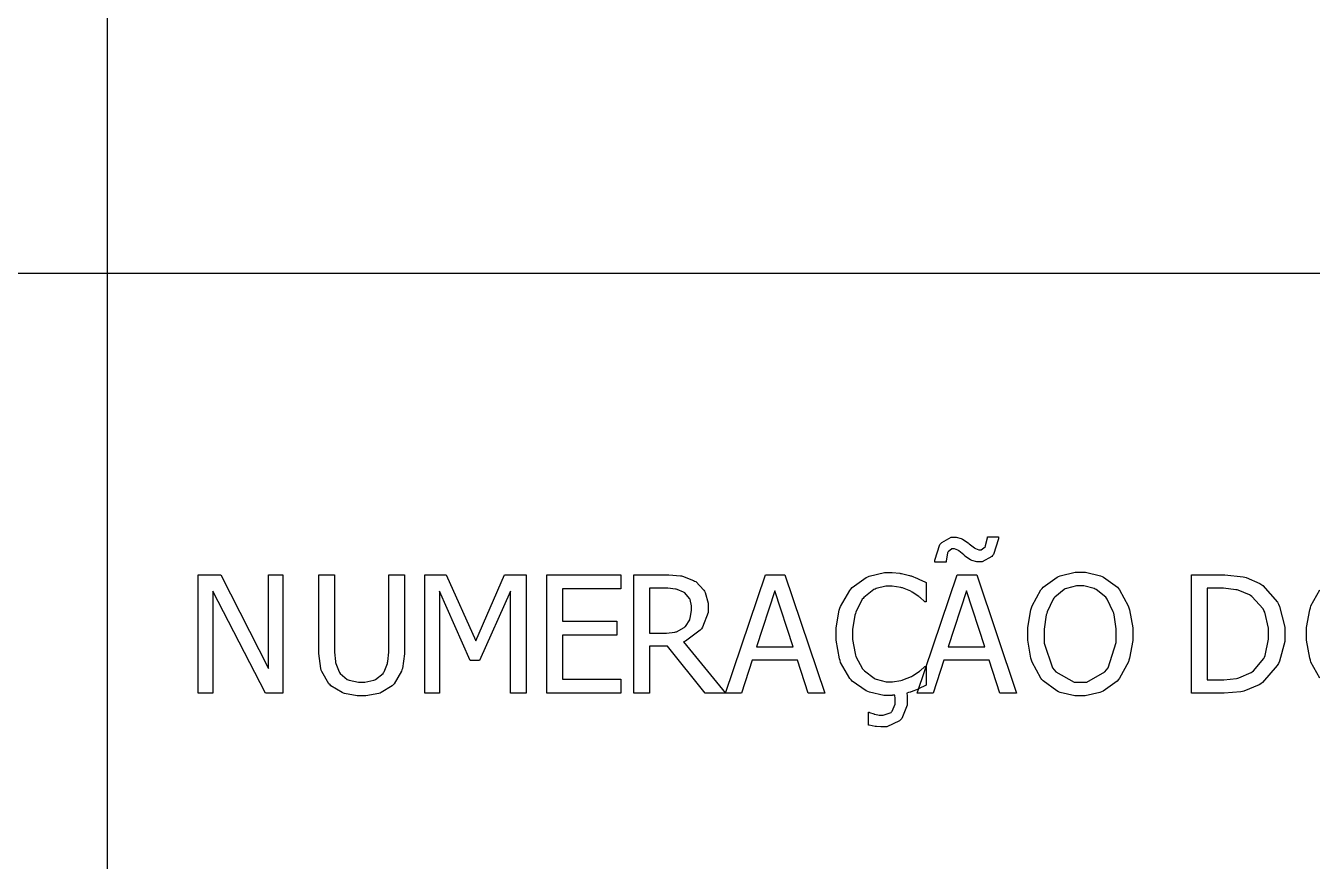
# Model space of a CAD drawing. Header units: millimetres. Extents: x 1974 to 2560, y 1429 to 1567.
# Drawn here: x 2494.989 to 2496.822, y 1523.725 to 1524.915 of the extents above; entities that cross this region are included whole.
import ezdxf

# ---------------------------------------------------------------- set-up
doc = ezdxf.new("R2010")
doc.units = ezdxf.units.MM
doc.layers.add('TEXTO', color=4, linetype='Continuous')

msp = doc.modelspace()

# ---------------------------------------------------------------- linework, layer by layer
at = {"layer": 'TEXTO', "color": 0}
for p, q in [((2495.1048, 1531.9544), (2495.1048, 1515.0586)), ((2507.7976, 1524.5625), (2478.9131, 1524.5625)), ((2496.2943, 1524.179), (2496.3077, 1524.1864)), ((2496.3077, 1524.1864), (2496.3122, 1524.1864)), ((2496.3122, 1524.1864), (2496.3148, 1524.1864)), ((2496.3148, 1524.1864), (2496.322, 1524.1845)), ((2496.322, 1524.1845), (2496.3228, 1524.1841)), ((2496.3228, 1524.1841), (2496.3236, 1524.1838)), ((2496.3236, 1524.1838), (2496.3318, 1524.1784)), ((2496.3568, 1524.1746), (2496.3592, 1524.1856)), ((2496.3592, 1524.1869), (2496.375, 1524.1869)), ((2496.3592, 1524.1856), (2496.3592, 1524.1869)), ((2496.3592, 1524.1869), (2496.3592, 1524.1869)), ((2496.3749, 1524.1841), (2496.3678, 1524.162)), ((2496.375, 1524.1869), (2496.3749, 1524.1841)), ((2496.2845, 1524.154), (2496.2917, 1524.176)), ((2496.2917, 1524.176), (2496.2931, 1524.1774)), ((2496.2931, 1524.1774), (2496.2943, 1524.179)), ((2496.3026, 1524.1641), (2496.3003, 1524.1525)), ((2496.303, 1524.1648), (2496.3026, 1524.1641)), ((2496.3033, 1524.1658), (2496.303, 1524.1648)), ((2496.3088, 1524.17), (2496.3033, 1524.1658)), ((2496.3107, 1524.17), (2496.3088, 1524.17)), ((2496.3123, 1524.17), (2496.3107, 1524.17)), ((2496.3172, 1524.1679), (2496.3123, 1524.17)), ((2496.3179, 1524.1674), (2496.3172, 1524.1679)), ((2496.3185, 1524.1671), (2496.3179, 1524.1674)), ((2496.3257, 1524.1612), (2496.3185, 1524.1671)), ((2496.3318, 1524.1784), (2496.3326, 1524.1776)), ((2496.3326, 1524.1776), (2496.3335, 1524.1769)), ((2496.3335, 1524.1769), (2496.3408, 1524.1712)), ((2496.3408, 1524.1712), (2496.3415, 1524.1709)), ((2496.3415, 1524.1709), (2496.3421, 1524.1705)), ((2496.3421, 1524.1705), (2496.347, 1524.1685)), ((2496.347, 1524.1685), (2496.3487, 1524.1685)), ((2496.3487, 1524.1685), (2496.3506, 1524.1685)), ((2496.3506, 1524.1685), (2496.3559, 1524.1729)), ((2496.3559, 1524.1729), (2496.3564, 1524.1736)), ((2496.3564, 1524.1736), (2496.3568, 1524.1746)), ((2496.3678, 1524.162), (2496.3666, 1524.1604)), ((2496.2845, 1524.151), (2496.2845, 1524.154)), ((2496.3003, 1524.151), (2496.2845, 1524.151)), ((2496.3003, 1524.1525), (2496.3003, 1524.151)), ((2496.3265, 1524.1604), (2496.3257, 1524.1612)), ((2496.3273, 1524.1597), (2496.3265, 1524.1604)), ((2496.3354, 1524.1541), (2496.3273, 1524.1597)), ((2496.3362, 1524.1537), (2496.3354, 1524.1541)), ((2496.337, 1524.1534), (2496.3362, 1524.1537)), ((2496.3444, 1524.1515), (2496.337, 1524.1534)), ((2496.3472, 1524.1515), (2496.3444, 1524.1515)), ((2496.3517, 1524.1515), (2496.3472, 1524.1515)), ((2496.3654, 1524.1589), (2496.3517, 1524.1515)), ((2496.3666, 1524.1604), (2496.3654, 1524.1589)), ((2495.2345, 1523.9641), (2495.2345, 1524.1329)), ((2495.2345, 1524.1329), (2495.2665, 1524.1329)), ((2495.2665, 1524.1329), (2495.3344, 1523.9993)), ((2495.3344, 1523.9993), (2495.3344, 1524.1329)), ((2495.3344, 1524.1329), (2495.3553, 1524.1329)), ((2495.3553, 1524.1329), (2495.3553, 1523.9641)), ((2495.3553, 1524.1329), (2495.3553, 1524.1329)), ((2495.4062, 1524.0276), (2495.4062, 1524.1329)), ((2495.4062, 1524.1329), (2495.4288, 1524.1329)), ((2495.4288, 1524.1329), (2495.4288, 1524.0276)), ((2495.506, 1524.027), (2495.506, 1524.1329)), ((2495.506, 1524.1329), (2495.5284, 1524.1329)), ((2495.5284, 1524.1329), (2495.5284, 1524.0276)), ((2495.5573, 1523.9641), (2495.5573, 1524.1329)), ((2495.5573, 1524.1329), (2495.588, 1524.1329)), ((2495.588, 1524.1329), (2495.6302, 1524.039)), ((2495.6302, 1524.039), (2495.6709, 1524.1329)), ((2495.6709, 1524.1329), (2495.7021, 1524.1329)), ((2495.7021, 1524.1329), (2495.7021, 1523.9641)), ((2495.7021, 1524.1329), (2495.7021, 1524.1329)), ((2495.7313, 1523.9641), (2495.7313, 1524.1329)), ((2495.7313, 1524.1329), (2495.8368, 1524.1329)), ((2495.8368, 1524.1329), (2495.8368, 1524.113)), ((2495.8555, 1523.9641), (2495.8555, 1524.1329)), ((2495.8555, 1524.1329), (2495.899, 1524.1329)), ((2495.899, 1524.1329), (2495.905, 1524.1329)), ((2495.905, 1524.1329), (2495.9217, 1524.1317)), ((2495.9217, 1524.1317), (2495.9234, 1524.1314)), ((2495.9234, 1524.1314), (2495.9249, 1524.1312)), ((2495.9249, 1524.1312), (2495.9404, 1524.125)), ((2495.9404, 1524.125), (2495.942, 1524.124)), ((2495.9861, 1523.9641), (2496.0431, 1524.1329)), ((2496.0431, 1524.1329), (2496.0708, 1524.1329)), ((2496.0708, 1524.1329), (2496.1278, 1523.9641)), ((2496.1665, 1524.1147), (2496.1865, 1524.1291)), ((2496.1865, 1524.1291), (2496.1888, 1524.1301)), ((2496.1888, 1524.1301), (2496.191, 1524.131)), ((2496.191, 1524.131), (2496.2125, 1524.136)), ((2496.2125, 1524.136), (2496.2197, 1524.136)), ((2496.2197, 1524.136), (2496.2237, 1524.136)), ((2496.2237, 1524.136), (2496.2343, 1524.1351)), ((2496.2343, 1524.1351), (2496.2356, 1524.1348)), ((2496.2356, 1524.1348), (2496.2368, 1524.1346)), ((2496.2368, 1524.1346), (2496.2484, 1524.132)), ((2496.2484, 1524.132), (2496.2496, 1524.1315)), ((2496.2496, 1524.1315), (2496.2504, 1524.1314)), ((2496.2504, 1524.1314), (2496.2597, 1524.1278)), ((2496.2594, 1523.9641), (2496.3164, 1524.1329)), ((2496.2597, 1524.1278), (2496.2607, 1524.1273)), ((2496.2607, 1524.1273), (2496.2615, 1524.1269)), ((2496.2615, 1524.1269), (2496.271, 1524.1224)), ((2496.3164, 1524.1329), (2496.344, 1524.1329)), ((2496.344, 1524.1329), (2496.4009, 1523.9641)), ((2496.4388, 1524.1155), (2496.4585, 1524.1296)), ((2496.4585, 1524.1296), (2496.4608, 1524.1306)), ((2496.4608, 1524.1306), (2496.463, 1524.1317)), ((2496.463, 1524.1317), (2496.4844, 1524.1365)), ((2496.4844, 1524.1365), (2496.4916, 1524.1365)), ((2496.4916, 1524.1365), (2496.4993, 1524.1365)), ((2496.4993, 1524.1365), (2496.5204, 1524.1315)), ((2496.5204, 1524.1315), (2496.5227, 1524.1305)), ((2496.5227, 1524.1305), (2496.5249, 1524.1296)), ((2496.5249, 1524.1296), (2496.5445, 1524.1153)), ((2496.6502, 1523.9641), (2496.6502, 1524.1329)), ((2496.6502, 1524.1329), (2496.6886, 1524.1329)), ((2496.6886, 1524.1329), (2496.6979, 1524.1329)), ((2496.6979, 1524.1329), (2496.7237, 1524.1301)), ((2496.7237, 1524.1301), (2496.726, 1524.1294)), ((2496.726, 1524.1294), (2496.7283, 1524.1289)), ((2496.7283, 1524.1289), (2496.7475, 1524.1206)), ((2495.3302, 1523.9641), (2495.2555, 1524.1097)), ((2495.2555, 1524.1097), (2495.2555, 1523.9641)), ((2495.622, 1524.0106), (2495.5784, 1524.1096)), ((2495.5784, 1524.1096), (2495.5784, 1523.9641)), ((2495.6797, 1524.1096), (2495.6356, 1524.0106)), ((2495.6797, 1523.9641), (2495.6797, 1524.1096)), ((2495.8368, 1524.113), (2495.7537, 1524.113)), ((2495.7537, 1524.113), (2495.7537, 1524.0667)), ((2495.9002, 1524.1137), (2495.8778, 1524.1137)), ((2495.8778, 1524.1137), (2495.8778, 1524.0499)), ((2495.9037, 1524.1137), (2495.9002, 1524.1137)), ((2495.9148, 1524.1127), (2495.9037, 1524.1137)), ((2495.9159, 1524.1124), (2495.9148, 1524.1127)), ((2495.9169, 1524.1122), (2495.9159, 1524.1124)), ((2495.9261, 1524.1084), (2495.9169, 1524.1122)), ((2495.927, 1524.1079), (2495.9261, 1524.1084)), ((2495.9279, 1524.1073), (2495.927, 1524.1079)), ((2495.9346, 1524.0994), (2495.9279, 1524.1073)), ((2495.942, 1524.124), (2495.9435, 1524.1232)), ((2495.9435, 1524.1232), (2495.9551, 1524.1109)), ((2495.9551, 1524.1109), (2495.9559, 1524.1094)), ((2495.9559, 1524.1094), (2495.9568, 1524.1079)), ((2495.9568, 1524.1079), (2495.9612, 1524.0924)), ((2496.0564, 1524.1101), (2496.0303, 1524.0304)), ((2496.0824, 1524.0304), (2496.0564, 1524.1101)), ((2496.15, 1524.088), (2496.1631, 1524.1108)), ((2496.1631, 1524.1108), (2496.1648, 1524.1127)), ((2496.1648, 1524.1127), (2496.1665, 1524.1147)), ((2496.1974, 1524.1118), (2496.1834, 1524.1008)), ((2496.1991, 1524.1125), (2496.1974, 1524.1118)), ((2496.2006, 1524.1132), (2496.1991, 1524.1125)), ((2496.2144, 1524.1168), (2496.2006, 1524.1132)), ((2496.2196, 1524.1168), (2496.2144, 1524.1168)), ((2496.2236, 1524.1168), (2496.2196, 1524.1168)), ((2496.2358, 1524.115), (2496.2236, 1524.1168)), ((2496.2371, 1524.1146), (2496.2358, 1524.115)), ((2496.2384, 1524.1142), (2496.2371, 1524.1146)), ((2496.2501, 1524.1094), (2496.2384, 1524.1142)), ((2496.2512, 1524.1088), (2496.2501, 1524.1094)), ((2496.2522, 1524.1082), (2496.2512, 1524.1088)), ((2496.2617, 1524.1019), (2496.2522, 1524.1082)), ((2496.271, 1524.1224), (2496.2719, 1524.1218)), ((2496.2719, 1524.1218), (2496.2719, 1524.0946)), ((2496.3295, 1524.1101), (2496.3036, 1524.0304)), ((2496.3556, 1524.0304), (2496.3295, 1524.1101)), ((2496.4231, 1524.0886), (2496.4356, 1524.1117)), ((2496.4356, 1524.1117), (2496.4372, 1524.1135)), ((2496.4372, 1524.1135), (2496.4388, 1524.1155)), ((2496.4688, 1524.1122), (2496.4554, 1524.1012)), ((2496.4703, 1524.1128), (2496.4688, 1524.1122)), ((2496.4718, 1524.1136), (2496.4703, 1524.1128)), ((2496.4863, 1524.1171), (2496.4718, 1524.1136)), ((2496.4918, 1524.1171), (2496.4863, 1524.1171)), ((2496.4966, 1524.1171), (2496.4918, 1524.1171)), ((2496.5114, 1524.1135), (2496.4966, 1524.1171)), ((2496.513, 1524.1127), (2496.5114, 1524.1135)), ((2496.5145, 1524.1121), (2496.513, 1524.1127)), ((2496.528, 1524.1011), (2496.5145, 1524.1121)), ((2496.5445, 1524.1153), (2496.5461, 1524.1135)), ((2496.5461, 1524.1135), (2496.5476, 1524.1117)), ((2496.5461, 1524.1135), (2496.5461, 1524.1135)), ((2496.5476, 1524.1117), (2496.5601, 1524.0888)), ((2496.6898, 1524.1137), (2496.6727, 1524.1137)), ((2496.6727, 1524.1137), (2496.6727, 1523.9833)), ((2496.6957, 1524.1137), (2496.6898, 1524.1137)), ((2496.7134, 1524.1117), (2496.6957, 1524.1137)), ((2496.7152, 1524.1113), (2496.7134, 1524.1117)), ((2496.7168, 1524.1109), (2496.7152, 1524.1113)), ((2496.7328, 1524.1044), (2496.7168, 1524.1109)), ((2496.7475, 1524.1206), (2496.7491, 1524.1196)), ((2496.7491, 1524.1196), (2496.7519, 1524.1178)), ((2496.7519, 1524.1178), (2496.7728, 1524.0939)), ((2496.8204, 1524.0886), (2496.833, 1524.1117)), ((2495.9351, 1524.0985), (2495.9346, 1524.0994)), ((2495.9355, 1524.0976), (2495.9351, 1524.0985)), ((2495.9377, 1524.0887), (2495.9355, 1524.0976)), ((2495.9377, 1524.0854), (2495.9377, 1524.0887)), ((2495.9612, 1524.0924), (2495.9612, 1524.0871)), ((2496.1809, 1524.098), (2496.1717, 1524.0799)), ((2496.1822, 1524.0994), (2496.1809, 1524.098)), ((2496.1834, 1524.1008), (2496.1822, 1524.0994)), ((2496.2625, 1524.1012), (2496.2617, 1524.1019)), ((2496.2633, 1524.1006), (2496.2625, 1524.1012)), ((2496.2696, 1524.0951), (2496.2633, 1524.1006)), ((2496.2701, 1524.0946), (2496.2696, 1524.0951)), ((2496.2719, 1524.0946), (2496.2701, 1524.0946)), ((2496.4222, 1524.0858), (2496.4231, 1524.0886)), ((2496.4531, 1524.0982), (2496.4445, 1524.0801)), ((2496.4542, 1524.0996), (2496.4531, 1524.0982)), ((2496.4554, 1524.1012), (2496.4542, 1524.0996)), ((2496.5291, 1524.0996), (2496.528, 1524.1011)), ((2496.5302, 1524.0983), (2496.5291, 1524.0996)), ((2496.5387, 1524.0804), (2496.5302, 1524.0983)), ((2496.5601, 1524.0888), (2496.561, 1524.086)), ((2496.7344, 1524.1034), (2496.7328, 1524.1044)), ((2496.7364, 1524.1022), (2496.7344, 1524.1034)), ((2496.7524, 1524.0843), (2496.7364, 1524.1022)), ((2496.7728, 1524.0939), (2496.7743, 1524.0909)), ((2496.7743, 1524.0909), (2496.7758, 1524.088)), ((2496.8196, 1524.0858), (2496.8204, 1524.0886)), ((2495.935, 1524.0689), (2495.9354, 1524.07)), ((2495.9354, 1524.07), (2495.9358, 1524.0711)), ((2495.9358, 1524.0711), (2495.9377, 1524.0819)), ((2495.9377, 1524.0819), (2495.9377, 1524.0854)), ((2495.9377, 1524.0854), (2495.9377, 1524.0854)), ((2495.9612, 1524.0794), (2495.9533, 1524.0583)), ((2495.9612, 1524.0871), (2495.9612, 1524.0794)), ((2496.1437, 1524.0576), (2496.1481, 1524.0827)), ((2496.1481, 1524.0827), (2496.1491, 1524.0853)), ((2496.1491, 1524.0853), (2496.15, 1524.088)), ((2496.1704, 1524.0756), (2496.1671, 1524.0552)), ((2496.1711, 1524.0778), (2496.1704, 1524.0756)), ((2496.1717, 1524.0799), (2496.1711, 1524.0778)), ((2496.417, 1524.0578), (2496.4213, 1524.0832)), ((2496.4213, 1524.0832), (2496.4222, 1524.0858)), ((2496.4432, 1524.0758), (2496.4403, 1524.0553)), ((2496.4439, 1524.0779), (2496.4432, 1524.0758)), ((2496.4445, 1524.0801), (2496.4439, 1524.0779)), ((2496.5394, 1524.0782), (2496.5387, 1524.0804)), ((2496.54, 1524.0761), (2496.5394, 1524.0782)), ((2496.543, 1524.0559), (2496.54, 1524.0761)), ((2496.561, 1524.086), (2496.5619, 1524.0832)), ((2496.5619, 1524.0832), (2496.5664, 1524.0572)), ((2496.7535, 1524.082), (2496.7524, 1524.0843)), ((2496.7546, 1524.0798), (2496.7535, 1524.082)), ((2496.76, 1524.0571), (2496.7546, 1524.0798)), ((2496.7758, 1524.088), (2496.7834, 1524.0583)), ((2496.8143, 1524.0578), (2496.8187, 1524.0832)), ((2496.8187, 1524.0832), (2496.8196, 1524.0858)), ((2495.7537, 1524.0667), (2495.8312, 1524.0667)), ((2495.8312, 1524.0667), (2495.8312, 1524.0468)), ((2495.9137, 1524.0514), (2495.915, 1524.0516)), ((2495.915, 1524.0516), (2495.9163, 1524.0519)), ((2495.9163, 1524.0519), (2495.9271, 1524.0578)), ((2495.9271, 1524.0578), (2495.9281, 1524.0586)), ((2495.9281, 1524.0586), (2495.9289, 1524.0595)), ((2495.9501, 1524.054), (2495.9288, 1524.0386)), ((2495.9289, 1524.0595), (2495.935, 1524.0689)), ((2495.9518, 1524.0561), (2495.9501, 1524.054)), ((2495.9533, 1524.0583), (2495.9518, 1524.0561)), ((2496.1437, 1524.0483), (2496.1437, 1524.0576)), ((2496.1671, 1524.0552), (2496.1671, 1524.0483)), ((2496.417, 1524.0484), (2496.417, 1524.0578)), ((2496.4403, 1524.0553), (2496.4403, 1524.0484)), ((2496.543, 1524.0484), (2496.543, 1524.0559)), ((2496.5664, 1524.0572), (2496.5664, 1524.0484)), ((2496.76, 1524.0487), (2496.76, 1524.0571)), ((2496.7834, 1524.0583), (2496.7834, 1524.0483)), ((2496.8143, 1524.0484), (2496.8143, 1524.0578)), ((2495.8312, 1524.0468), (2495.7537, 1524.0468)), ((2495.7537, 1524.0468), (2495.7537, 1523.984)), ((2495.8778, 1524.0499), (2495.8976, 1524.0499)), ((2495.8976, 1524.0499), (2495.9019, 1524.0499)), ((2495.9019, 1524.0499), (2495.9137, 1524.0514)), ((2495.9288, 1524.0386), (2495.9261, 1524.0376)), ((2495.9261, 1524.0376), (2495.9862, 1523.9641)), ((2495.9261, 1524.0376), (2495.9261, 1524.0376)), ((2496.1437, 1524.0396), (2496.1437, 1524.0483)), ((2496.1483, 1524.0134), (2496.1437, 1524.0396)), ((2496.1671, 1524.0483), (2496.1671, 1524.0409)), ((2496.1671, 1524.0409), (2496.1706, 1524.0206)), ((2496.417, 1524.0399), (2496.417, 1524.0484)), ((2496.4213, 1524.0141), (2496.417, 1524.0399)), ((2496.4403, 1524.0484), (2496.4403, 1524.0357)), ((2496.4403, 1524.0357), (2496.452, 1524.0006)), ((2496.5314, 1524.0006), (2496.543, 1524.0365)), ((2496.543, 1524.0365), (2496.543, 1524.0484)), ((2496.543, 1524.0484), (2496.543, 1524.0484)), ((2496.5664, 1524.0392), (2496.562, 1524.0142)), ((2496.5664, 1524.0484), (2496.5664, 1524.0392)), ((2496.755, 1524.018), (2496.76, 1524.0411)), ((2496.76, 1524.0411), (2496.76, 1524.0487)), ((2496.76, 1524.0487), (2496.76, 1524.0487)), ((2496.7834, 1524.038), (2496.7755, 1524.0097)), ((2496.7834, 1524.0483), (2496.7834, 1524.038)), ((2496.7834, 1524.0483), (2496.7834, 1524.0483)), ((2496.8143, 1524.0399), (2496.8143, 1524.0484)), ((2496.8187, 1524.0141), (2496.8143, 1524.0399)), ((2495.4062, 1524.0206), (2495.4062, 1524.0276)), ((2495.4093, 1523.9993), (2495.4062, 1524.0206)), ((2495.4288, 1524.0276), (2495.4288, 1524.0227)), ((2495.4288, 1524.0227), (2495.43, 1524.0093)), ((2495.5046, 1524.0093), (2495.506, 1524.0226)), ((2495.506, 1524.0226), (2495.506, 1524.027)), ((2495.5284, 1524.0201), (2495.5255, 1523.9995)), ((2495.5284, 1524.0276), (2495.5284, 1524.0201)), ((2495.9035, 1524.0311), (2495.8778, 1524.0311)), ((2495.8778, 1524.0311), (2495.8778, 1523.9641)), ((2495.957, 1523.9641), (2495.9035, 1524.0311)), ((2496.0303, 1524.0304), (2496.0824, 1524.0304)), ((2496.0303, 1524.0304), (2496.0303, 1524.0304)), ((2496.1706, 1524.0206), (2496.1713, 1524.0185)), ((2496.1713, 1524.0185), (2496.172, 1524.0164)), ((2496.172, 1524.0164), (2496.1815, 1523.9988)), ((2496.3036, 1524.0304), (2496.3556, 1524.0304)), ((2496.3036, 1524.0304), (2496.3036, 1524.0304)), ((2496.7531, 1524.0136), (2496.7541, 1524.0157)), ((2496.7541, 1524.0157), (2496.755, 1524.018)), ((2495.4098, 1523.9972), (2495.4093, 1523.9993)), ((2495.4105, 1523.9952), (2495.4098, 1523.9972)), ((2495.43, 1524.0093), (2495.4302, 1524.0079)), ((2495.4302, 1524.0079), (2495.4304, 1524.0066)), ((2495.4304, 1524.0066), (2495.4352, 1523.9946)), ((2495.4994, 1523.9947), (2495.5042, 1524.0066)), ((2495.5042, 1524.0066), (2495.5044, 1524.0079)), ((2495.5044, 1524.0079), (2495.5046, 1524.0093)), ((2495.5249, 1523.9974), (2495.5242, 1523.9954)), ((2495.5255, 1523.9995), (2495.5249, 1523.9974)), ((2495.6356, 1524.0106), (2495.622, 1524.0106)), ((2496.0241, 1524.0113), (2496.0088, 1523.9641)), ((2496.0887, 1524.0113), (2496.0241, 1524.0113)), ((2496.104, 1523.9641), (2496.0887, 1524.0113)), ((2496.1493, 1524.0106), (2496.1483, 1524.0134)), ((2496.1501, 1524.0079), (2496.1493, 1524.0106)), ((2496.1632, 1523.985), (2496.1501, 1524.0079)), ((2496.1815, 1523.9988), (2496.1827, 1523.9973)), ((2496.1827, 1523.9973), (2496.1839, 1523.9959)), ((2496.2631, 1523.9959), (2496.2638, 1523.9966)), ((2496.2638, 1523.9966), (2496.2697, 1524.0019)), ((2496.2697, 1524.0019), (2496.2702, 1524.0023)), ((2496.2702, 1524.0023), (2496.2719, 1524.0023)), ((2496.2719, 1524.0023), (2496.2719, 1523.9755)), ((2496.2974, 1524.0113), (2496.282, 1523.9641)), ((2496.362, 1524.0113), (2496.2974, 1524.0113)), ((2496.3772, 1523.9641), (2496.362, 1524.0113)), ((2496.4222, 1524.0113), (2496.4213, 1524.0141)), ((2496.4231, 1524.0085), (2496.4222, 1524.0113)), ((2496.4355, 1523.9855), (2496.4231, 1524.0085)), ((2496.452, 1524.0006), (2496.4543, 1523.9976)), ((2496.4543, 1523.9976), (2496.4566, 1523.9947)), ((2496.5268, 1523.9947), (2496.5291, 1523.9976)), ((2496.5291, 1523.9976), (2496.5314, 1524.0006)), ((2496.5602, 1524.0087), (2496.5476, 1523.9855)), ((2496.5611, 1524.0114), (2496.5602, 1524.0087)), ((2496.562, 1524.0142), (2496.5611, 1524.0114)), ((2496.7385, 1523.9959), (2496.7531, 1524.0136)), ((2496.7724, 1524.0036), (2496.7515, 1523.9793)), ((2496.774, 1524.0066), (2496.7724, 1524.0036)), ((2496.7755, 1524.0097), (2496.774, 1524.0066)), ((2496.8196, 1524.0113), (2496.8187, 1524.0141)), ((2496.8204, 1524.0085), (2496.8196, 1524.0113)), ((2496.8329, 1523.9855), (2496.8204, 1524.0085)), ((2495.4208, 1523.9776), (2495.4105, 1523.9952)), ((2495.4352, 1523.9946), (2495.4359, 1523.9935)), ((2495.4359, 1523.9935), (2495.4367, 1523.9924)), ((2495.4367, 1523.9924), (2495.4469, 1523.9838)), ((2495.4469, 1523.9838), (2495.4483, 1523.9832)), ((2495.4483, 1523.9832), (2495.4495, 1523.9826)), ((2495.4495, 1523.9826), (2495.4628, 1523.9798)), ((2495.4628, 1523.9798), (2495.4673, 1523.9798)), ((2495.4673, 1523.9798), (2495.4719, 1523.9798)), ((2495.4719, 1523.9798), (2495.4847, 1523.9826)), ((2495.4847, 1523.9826), (2495.486, 1523.9832)), ((2495.486, 1523.9832), (2495.4873, 1523.9838)), ((2495.4873, 1523.9838), (2495.498, 1523.9924)), ((2495.498, 1523.9924), (2495.4987, 1523.9935)), ((2495.4987, 1523.9935), (2495.4994, 1523.9947)), ((2495.5242, 1523.9954), (2495.5137, 1523.9775)), ((2495.7537, 1523.984), (2495.8368, 1523.984)), ((2495.8368, 1523.984), (2495.8368, 1523.9641)), ((2496.1649, 1523.9831), (2496.1632, 1523.985)), ((2496.1666, 1523.9813), (2496.1649, 1523.9831)), ((2496.1866, 1523.9675), (2496.1666, 1523.9813)), ((2496.1839, 1523.9959), (2496.1977, 1523.9855)), ((2496.1977, 1523.9855), (2496.1994, 1523.9847)), ((2496.1994, 1523.9847), (2496.2009, 1523.984)), ((2496.2009, 1523.984), (2496.2148, 1523.9804)), ((2496.2148, 1523.9804), (2496.2196, 1523.9804)), ((2496.2196, 1523.9804), (2496.224, 1523.9804)), ((2496.224, 1523.9804), (2496.2361, 1523.9824)), ((2496.2361, 1523.9824), (2496.2376, 1523.9828)), ((2496.2376, 1523.9828), (2496.2389, 1523.9832)), ((2496.2389, 1523.9832), (2496.2512, 1523.9882)), ((2496.2512, 1523.9882), (2496.2523, 1523.9888)), ((2496.2523, 1523.9888), (2496.2533, 1523.9893)), ((2496.2533, 1523.9893), (2496.2623, 1523.9954)), ((2496.2623, 1523.9954), (2496.2631, 1523.9959)), ((2496.4371, 1523.9836), (2496.4355, 1523.9855)), ((2496.4388, 1523.9817), (2496.4371, 1523.9836)), ((2496.4584, 1523.9674), (2496.4388, 1523.9817)), ((2496.4566, 1523.9947), (2496.4829, 1523.98)), ((2496.4829, 1523.98), (2496.4918, 1523.98)), ((2496.4918, 1523.98), (2496.5011, 1523.98)), ((2496.5011, 1523.98), (2496.5268, 1523.9947)), ((2496.5443, 1523.9816), (2496.5242, 1523.9672)), ((2496.5461, 1523.9836), (2496.5443, 1523.9816)), ((2496.5476, 1523.9855), (2496.5461, 1523.9836)), ((2496.6727, 1523.9833), (2496.6898, 1523.9833)), ((2496.6898, 1523.9833), (2496.6962, 1523.9833)), ((2496.6962, 1523.9833), (2496.7141, 1523.9854)), ((2496.7141, 1523.9854), (2496.716, 1523.9857)), ((2496.716, 1523.9857), (2496.7178, 1523.9862)), ((2496.7178, 1523.9862), (2496.735, 1523.9935)), ((2496.735, 1523.9935), (2496.7365, 1523.9946)), ((2496.7365, 1523.9946), (2496.7385, 1523.9959)), ((2496.7515, 1523.9793), (2496.7488, 1523.9775)), ((2495.2555, 1523.9641), (2495.2345, 1523.9641)), ((2495.3553, 1523.9641), (2495.3302, 1523.9641)), ((2495.4224, 1523.976), (2495.4208, 1523.9776)), ((2495.4236, 1523.9748), (2495.4224, 1523.976)), ((2495.4395, 1523.9651), (2495.4236, 1523.9748)), ((2495.4413, 1523.9644), (2495.4395, 1523.9651)), ((2495.4431, 1523.9638), (2495.4413, 1523.9644)), ((2495.4608, 1523.9605), (2495.4431, 1523.9638)), ((2495.4673, 1523.9605), (2495.4608, 1523.9605)), ((2495.4734, 1523.9605), (2495.4673, 1523.9605)), ((2495.4673, 1523.9605), (2495.4673, 1523.9605)), ((2495.4918, 1523.9638), (2495.4734, 1523.9605)), ((2495.4936, 1523.9644), (2495.4918, 1523.9638)), ((2495.4953, 1523.9651), (2495.4936, 1523.9644)), ((2495.5109, 1523.9748), (2495.4953, 1523.9651)), ((2495.5123, 1523.976), (2495.5109, 1523.9748)), ((2495.5137, 1523.9775), (2495.5123, 1523.976)), ((2495.5784, 1523.9641), (2495.5573, 1523.9641)), ((2495.7021, 1523.9641), (2495.6797, 1523.9641)), ((2495.8368, 1523.9641), (2495.7313, 1523.9641)), ((2495.8368, 1523.9641), (2495.8368, 1523.9641)), ((2495.8778, 1523.9641), (2495.8555, 1523.9641)), ((2495.9862, 1523.9641), (2495.957, 1523.9641)), ((2496.0088, 1523.9641), (2495.9861, 1523.9641)), ((2496.0088, 1523.9641), (2496.0088, 1523.9641)), ((2496.1278, 1523.9641), (2496.104, 1523.9641)), ((2496.1889, 1523.9665), (2496.1866, 1523.9675)), ((2496.1912, 1523.9657), (2496.1889, 1523.9665)), ((2496.2117, 1523.961), (2496.1912, 1523.9657)), ((2496.2194, 1523.961), (2496.2117, 1523.961)), ((2496.2204, 1523.961), (2496.2194, 1523.961)), ((2496.2194, 1523.961), (2496.2194, 1523.961)), ((2496.2233, 1523.9611), (2496.2204, 1523.961)), ((2496.2236, 1523.9611), (2496.2233, 1523.9611)), ((2496.2239, 1523.9612), (2496.2236, 1523.9611)), ((2496.2271, 1523.9613), (2496.2239, 1523.9612)), ((2496.2275, 1523.9613), (2496.2271, 1523.9613)), ((2496.2275, 1523.9604), (2496.2275, 1523.9613)), ((2496.2276, 1523.9575), (2496.2275, 1523.9604)), ((2496.2446, 1523.9645), (2496.2445, 1523.9644)), ((2496.2445, 1523.9644), (2496.2445, 1523.9641)), ((2496.2445, 1523.9641), (2496.2448, 1523.9604)), ((2496.2466, 1523.965), (2496.2446, 1523.9645)), ((2496.2448, 1523.9604), (2496.2448, 1523.96)), ((2496.2448, 1523.96), (2496.2448, 1523.9596)), ((2496.2469, 1523.965), (2496.2466, 1523.965)), ((2496.2471, 1523.9651), (2496.2469, 1523.965)), ((2496.2493, 1523.9659), (2496.2471, 1523.9651)), ((2496.2496, 1523.9659), (2496.2493, 1523.9659)), ((2496.2507, 1523.9662), (2496.2496, 1523.9659)), ((2496.2606, 1523.9701), (2496.2507, 1523.9662)), ((2496.282, 1523.9641), (2496.2594, 1523.9641)), ((2496.2614, 1523.9705), (2496.2606, 1523.9701)), ((2496.2622, 1523.9709), (2496.2614, 1523.9705)), ((2496.271, 1523.9751), (2496.2622, 1523.9709)), ((2496.2719, 1523.9755), (2496.271, 1523.9751)), ((2496.282, 1523.9641), (2496.282, 1523.9641)), ((2496.4009, 1523.9641), (2496.3772, 1523.9641)), ((2496.4608, 1523.9664), (2496.4584, 1523.9674)), ((2496.4629, 1523.9654), (2496.4608, 1523.9664)), ((2496.4838, 1523.9605), (2496.4629, 1523.9654)), ((2496.4916, 1523.9605), (2496.4838, 1523.9605)), ((2496.4986, 1523.9605), (2496.4916, 1523.9605)), ((2496.5196, 1523.9653), (2496.4986, 1523.9605)), ((2496.5219, 1523.9662), (2496.5196, 1523.9653)), ((2496.5242, 1523.9672), (2496.5219, 1523.9662)), ((2496.6891, 1523.9641), (2496.6502, 1523.9641)), ((2496.6969, 1523.9641), (2496.6891, 1523.9641)), ((2496.7206, 1523.9664), (2496.6969, 1523.9641)), ((2496.7229, 1523.9667), (2496.7206, 1523.9664)), ((2496.725, 1523.9672), (2496.7229, 1523.9667)), ((2496.7467, 1523.9762), (2496.725, 1523.9672)), ((2496.7488, 1523.9775), (2496.7467, 1523.9762)), ((2496.2235, 1523.9384), (2496.2277, 1523.9485)), ((2496.2276, 1523.9562), (2496.2276, 1523.9575)), ((2496.2276, 1523.9559), (2496.2276, 1523.9562)), ((2496.2277, 1523.9531), (2496.2276, 1523.9559)), ((2496.2277, 1523.9519), (2496.2277, 1523.9531)), ((2496.2277, 1523.9485), (2496.2277, 1523.9519)), ((2496.245, 1523.9472), (2496.2373, 1523.9283)), ((2496.2448, 1523.9596), (2496.245, 1523.9554)), ((2496.245, 1523.9554), (2496.245, 1523.9539)), ((2496.245, 1523.9539), (2496.245, 1523.9472)), ((2496.1899, 1523.9189), (2496.1899, 1523.937)), ((2496.1899, 1523.937), (2496.1909, 1523.937)), ((2496.1909, 1523.937), (2496.1913, 1523.9367)), ((2496.1913, 1523.9367), (2496.1973, 1523.9346)), ((2496.1973, 1523.9346), (2496.1981, 1523.9344)), ((2496.1981, 1523.9344), (2496.1988, 1523.9343)), ((2496.1988, 1523.9343), (2496.2049, 1523.9331)), ((2496.2049, 1523.9331), (2496.207, 1523.9331)), ((2496.207, 1523.9331), (2496.2109, 1523.9331)), ((2496.2109, 1523.9331), (2496.2219, 1523.9369)), ((2496.2342, 1523.9248), (2496.216, 1523.9161)), ((2496.2219, 1523.9369), (2496.2227, 1523.9376)), ((2496.2227, 1523.9376), (2496.2235, 1523.9384)), ((2496.2358, 1523.9266), (2496.2342, 1523.9248)), ((2496.2373, 1523.9283), (2496.2358, 1523.9266)), ((2496.1906, 1523.9186), (2496.1899, 1523.9189)), ((2496.1991, 1523.9169), (2496.1906, 1523.9186)), ((2496.2001, 1523.9168), (2496.1991, 1523.9169)), ((2496.201, 1523.9167), (2496.2001, 1523.9168)), ((2496.2075, 1523.9161), (2496.201, 1523.9167)), ((2496.2101, 1523.9161), (2496.2075, 1523.9161)), ((2496.216, 1523.9161), (2496.2101, 1523.9161))]:
    msp.add_line(p, q, dxfattribs=at)

doc.saveas('drawing.dxf')
